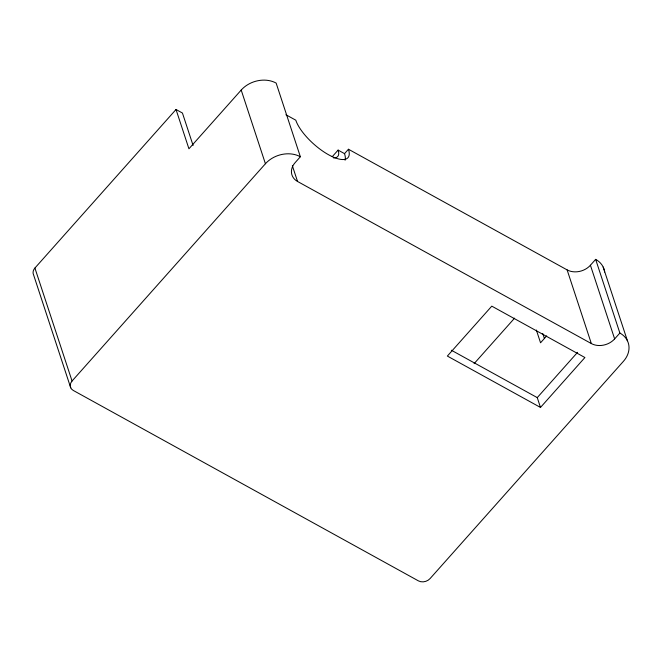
<?xml version="1.0" encoding="UTF-8"?>
<svg xmlns="http://www.w3.org/2000/svg" width="662" height="662" viewBox="0 0 662 662"><rect width="100%" height="100%" fill="white"/><g stroke="black" fill="none" stroke-linecap="round" stroke-linejoin="round"><path stroke-width="0.99" d="M70.743 387.874L33.596 274.904A8.432 6.67 -18.2 0 1 34.912 268.044L176.018 109.495L182.439 113.037L193.097 145.458M285.893 114.733L295.79 120.186A34.59 12.553 41.7 0 0 328.741 154.85A34.59 12.553 41.7 0 0 348.444 149.24L567.119 269.897A16.873 13.331 -18.2 0 0 590.421 265.239L595.643 259.363L619.872 333.044L614.642 338.911A16.873 13.331 -18.2 0 1 591.348 343.57L297.536 181.462A16.873 13.331 -18.2 0 1 295.136 162.629L300.366 156.753L276.145 83.081A25.305 20.001 -18.2 0 0 241.2 90.065L188.935 148.793L176.018 109.495M619.872 333.044A25.305 20.001 -18.2 0 1 623.455 361.287L430.093 578.563A8.432 6.67 -18.2 0 1 418.442 580.888L73.25 390.431A8.432 6.67 -18.2 0 1 72.059 381.014L265.421 163.746A25.305 20.001 -18.2 0 1 300.366 156.753M332.225 156.712L338.108 150.1L344.53 153.65A34.59 12.553 41.7 0 1 345.059 160.245M344.53 153.65L348.444 149.24M474.108 363.645L514.589 318.149M546.688 335.899L540.548 342.792L536.352 330.024M540.49 407.444L447.363 356.065L491.783 306.15L584.91 357.53L540.49 407.444L537.254 397.622L577.578 352.316M451.368 350.231L537.254 397.622M603.181 267.043L627.402 340.715M590.421 265.239L614.642 338.911M567.119 269.897L591.348 343.57M542.774 333.565L544.387 338.472M292.364 165.74L297.536 181.462M241.2 90.065L265.421 163.746M34.912 268.044L72.059 381.014M338.108 150.1A26.149 9.491 41.7 0 1 333.416 157.879M595.643 259.363A25.305 20.001 -18.2 0 1 604.679 272.041"/></g></svg>
